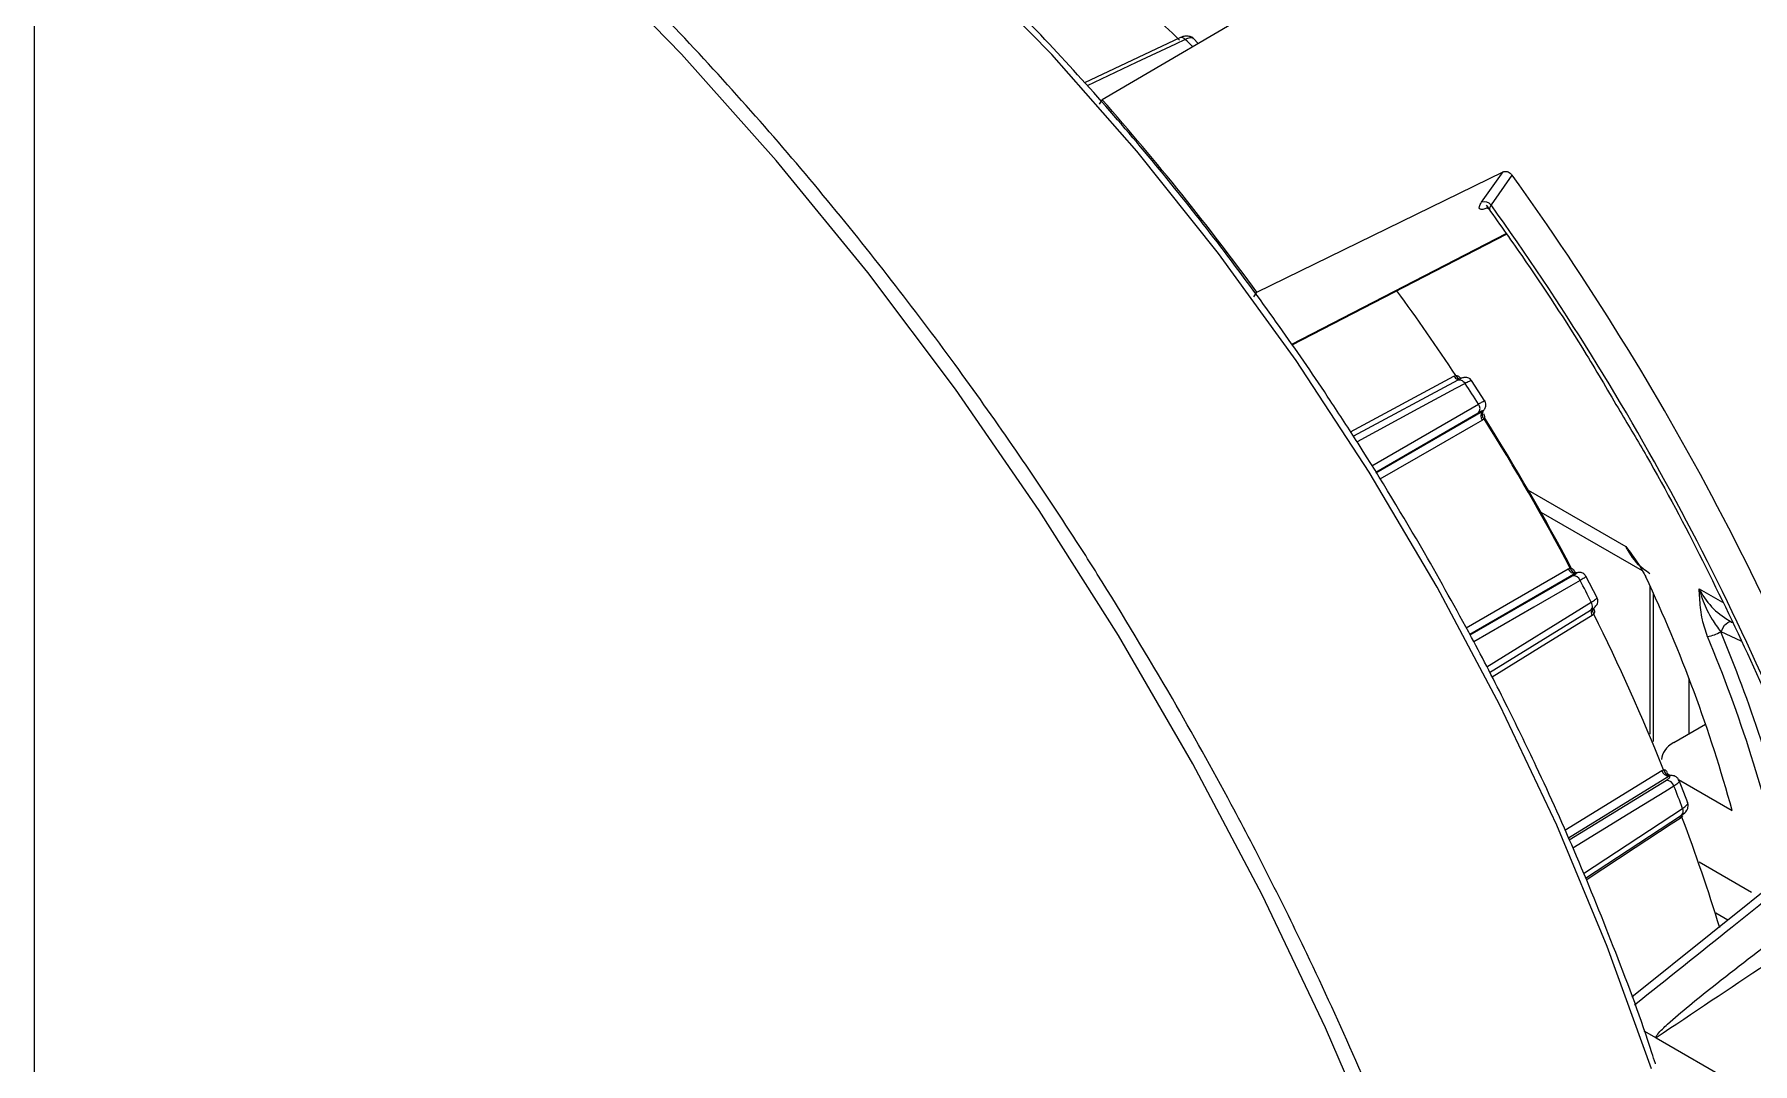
# Model space of a CAD drawing. Extents: x 6 to 134, y 3 to 97.
# Drawn here: x 101.67 to 104.045, y 79.585 to 81.008 of the extents above; entities that cross this region are included whole.
import ezdxf

# ---------------------------------------------------------------- set-up
doc = ezdxf.new("R2010")
doc.units = 0
doc.header["$MEASUREMENT"] = 0
doc.layers.add('OBJECT', color=7, linetype='CONTINUOUS')

msp = doc.modelspace()

# ---------------------------------------------------------------- linework, layer by layer
at = {"layer": 'OBJECT'}
for p, q in [((101.6701, 77.7888), (101.6701, 82.6871)), ((103.4681, 81.1068), (103.1462, 80.9175)), ((103.2536, 81.0032), (103.1216, 80.9408)), ((103.2789, 80.9955), (103.2724, 81.0021)), ((103.1462, 80.9175), (103.1419, 80.9113)), ((103.36, 80.6515), (103.7003, 80.8179)), ((103.6707, 80.7759), (103.7003, 80.8179)), ((103.7126, 80.8134), (103.6837, 80.7722)), ((103.4081, 80.5796), (103.7045, 80.7328)), ((103.4088, 80.5786), (103.7052, 80.7318)), ((103.3557, 80.6453), (103.36, 80.6515)), ((103.4896, 80.4585), (103.6324, 80.5355)), ((103.6377, 80.53), (103.4936, 80.4524)), ((103.6324, 80.5355), (103.6351, 80.5366)), ((103.6753, 80.5009), (103.6568, 80.5295)), ((103.5187, 80.4117), (103.6662, 80.497)), ((103.6661, 80.4845), (103.5243, 80.4025)), ((103.5246, 80.402), (103.6718, 80.487)), ((103.674, 80.4764), (103.6717, 80.4747)), ((103.6718, 80.487), (103.6728, 80.4878)), ((103.6728, 80.4878), (103.6732, 80.4882)), ((103.7352, 80.378), (103.8699, 80.3002)), ((103.7525, 80.3477), (103.8925, 80.2669)), ((103.6493, 80.1878), (103.7903, 80.2691)), ((103.8011, 80.263), (103.6544, 80.1785)), ((103.6547, 80.1779), (103.7961, 80.2594)), ((103.7903, 80.2691), (103.793, 80.2703)), ((103.7991, 80.2658), (103.7995, 80.2649)), ((103.8022, 80.2636), (103.8011, 80.263)), ((103.8027, 80.2637), (103.8022, 80.2636)), ((103.8022, 80.2636), (103.8023, 80.2636)), ((103.8303, 80.2289), (103.8148, 80.2592)), ((103.9033, 80.2458), (103.9033, 80.0409)), ((103.9077, 80.2362), (103.9077, 80.0304)), ((103.9713, 80.2417), (104.0036, 80.223)), ((103.6777, 80.1338), (103.8223, 80.2231)), ((103.6817, 80.126), (103.8213, 80.2121)), ((103.8257, 80.2065), (103.8233, 80.2047)), ((104.0107, 80.1986), (104.0171, 80.1949)), ((104.0017, 80.1819), (104.0012, 80.1821)), ((104.0294, 80.1694), (104.0017, 80.1819)), ((103.9571, 80.1182), (103.9571, 80.0411)), ((103.9364, 80.0291), (103.9803, 80.0544)), ((103.7857, 79.908), (103.9196, 79.9904)), ((103.9301, 79.9825), (103.7908, 79.8968)), ((103.7918, 79.8945), (103.926, 79.977)), ((103.9196, 79.9904), (103.9222, 79.9916)), ((103.9311, 79.9831), (103.9301, 79.9825)), ((103.9427, 79.9781), (104.0169, 79.9353)), ((103.9556, 79.9457), (103.9436, 79.9768)), ((103.8116, 79.8483), (103.9485, 79.938)), ((103.8142, 79.8417), (103.947, 79.9287)), ((103.9476, 79.9261), (103.9452, 79.9243)), ((104.1436, 79.8901), (103.8782, 79.6774)), ((104.0436, 79.8219), (103.9713, 79.8636)), ((104.0109, 79.7838), (103.9946, 79.7932)), ((103.8951, 79.6306), (103.9119, 79.6209)), ((103.9119, 79.6209), (104.0202, 79.5584)), ((103.9111, 79.5852), (103.9109, 79.5858))]:
    msp.add_line(p, q, dxfattribs=at)
at = {"layer": 'OBJECT', "flags": 128}
for points in [[(103.7229, 78.889), (103.6692, 79.0754), (103.6064, 79.2625), (103.5349, 79.4493), (103.455, 79.635), (103.3671, 79.8188), (103.2715, 79.9997), (103.1687, 80.177), (103.0591, 80.3498), (102.9434, 80.5173), (102.822, 80.6788), (102.6955, 80.8334), (102.5645, 80.9805), (102.4295, 81.1194), (102.2913, 81.2495), (102.1505, 81.37), (102.0076, 81.4806), (101.8634, 81.5806)], [(103.9054, 79.5783), (103.8444, 79.747), (103.7744, 79.9149), (103.6959, 80.0809), (103.6093, 80.2439), (103.5153, 80.403), (103.4143, 80.5571), (103.307, 80.7052), (103.1941, 80.8465), (103.0764, 80.9799), (102.9545, 81.1047), (102.8292, 81.2201), (102.7014, 81.3254), (102.5718, 81.4198)], [(103.2611, 81.0009), (103.2475, 80.9945), (103.1931, 80.9688), (103.1252, 80.9367)], [(103.6478, 80.5254), (103.6347, 80.5184), (103.5825, 80.4902), (103.4984, 80.4449)], [(103.6377, 80.53), (103.6382, 80.5302), (103.6395, 80.5306), (103.6409, 80.5305), (103.6424, 80.5301), (103.6439, 80.5294), (103.6453, 80.5283), (103.6466, 80.527), (103.6478, 80.5254)], [(103.6717, 80.4747), (103.6589, 80.4673), (103.6076, 80.4377), (103.5301, 80.3929)], [(103.8069, 80.2532), (103.7941, 80.2458), (103.7428, 80.2163), (103.6598, 80.1685)], [(103.8213, 80.2121), (103.8217, 80.2124), (103.8226, 80.2133), (103.8233, 80.2146), (103.8237, 80.2161), (103.8238, 80.2177), (103.8236, 80.2195), (103.8231, 80.2213), (103.8223, 80.2231)], [(103.8233, 80.2047), (103.8107, 80.1969), (103.7602, 80.1658), (103.6851, 80.1194)], [(104.0017, 80.1819), (104.003, 80.1851), (104.0047, 80.1883), (104.0066, 80.1911), (104.0087, 80.1934), (104.0108, 80.1951), (104.0128, 80.1961), (104.0146, 80.1963), (104.0148, 80.1963)], [(103.9365, 79.969), (103.9238, 79.9612), (103.8733, 79.9301), (103.7969, 79.8831)], [(103.9452, 79.9243), (103.9328, 79.9161), (103.8829, 79.8834), (103.8153, 79.8391)], [(103.9445, 79.9272), (103.9447, 79.926), (103.9452, 79.9243)], [(103.9476, 79.9261), (103.9469, 79.9277), (103.9466, 79.9286)]]:
    msp.add_lwpolyline(points, dxfattribs=at)
at = {"layer": 'OBJECT'}
for centre, radius, start, end in [((101.622, 79.3245), 2.3383, 45.774, 51.0988), ((103.2557, 80.9968), 0.00674, 37.8783, 108.7326), ((101.4513, 79.1643), 2.5785, 45.1075, 45.4222), ((100.3478, 78.4489), 3.7316, 36.1736, 41.4155), ((100.5786, 78.5528), 3.8643, 19.7974, 35.8036), ((103.6748, 80.7657), 0.0109, 36.2447, 112.2773), ((100.6526, 78.5954), 3.7317, 20.3612, 35.685), ((101.1289, 78.874), 3.0075, 33.5596, 36.2736), ((103.6424, 80.5416), 0.0118, 211.6892, 246.6272), ((103.644, 80.5403), 0.00961, 202.7145, 249.6322), ((101.0467, 78.8231), 3.1086, 32.5799, 33.2037), ((103.659, 80.4908), 0.00946, 318.7119, 40.9158), ((103.6788, 80.4808), 0.00942, 138.5962, 220.4847), ((103.6797, 80.4828), 0.00856, 144.4366, 228.0116), ((101.0736, 78.8376), 3.0738, 27.7815, 32.2185), ((101.0898, 78.847), 3.0564, 27.7597, 32.2404), ((103.7992, 80.2723), 0.00942, 199.5126, 281.4107), ((103.8014, 80.2721), 0.00856, 191.9856, 275.5702), ((103.798, 80.2501), 0.00946, 19.0815, 101.295), ((102.1024, 79.4107), 1.9851, 15.3225, 25.2672), ((101.0474, 78.8216), 3.1087, 26.7963, 27.4201), ((103.8334, 80.2102), 0.0114, 171.7875, 208.7622), ((103.8333, 80.2123), 0.00955, 169.5015, 217.3745), ((101.1562, 78.8784), 2.9816, 21.9229, 26.4509), ((103.9698, 80.2396), 0.0655, 281.6285, 298.6681), ((102.1438, 79.4078), 1.993, 12.5723, 22.6547), ((102.1254, 79.4002), 2.0323, 13.7007, 22.6286), ((103.9302, 79.9935), 0.011, 196.4547, 269.3941), ((103.9322, 79.9932), 0.0101, 189.0382, 263.8164), ((103.9258, 79.9659), 0.0111, 16.0432, 89.3231), ((101.2155, 78.8955), 2.9251, 20.8809, 21.5305), ((103.9416, 79.9343), 0.00775, 313.4249, 28.4274), ((101.3651, 78.9595), 2.7575, 17.1595, 20.5206)]:
    msp.add_arc(centre, radius, start, end, dxfattribs=at)
msp.add_ellipse((103.9795, 80.005), major_axis=(0.06, -0.0009), ratio=0.567125, start_param=2.382074, end_param=3.150019, dxfattribs=at)
for points, knots in [([(103.2432, 80.0901), (103.2091, 80.1478), (103.1614, 80.2285), (103.0867, 80.3445), (103.0217, 80.4416), (102.9413, 80.5546), (102.8542, 80.6701), (102.7602, 80.7873), (102.6604, 80.9037), (102.5557, 81.018), (102.4467, 81.1288), (102.3341, 81.2352), (102.2184, 81.3363), (102.1003, 81.4313), (101.9906, 81.513), (101.9201, 81.5595), (101.89, 81.5793)], [0, 0, 0, 0, 0.093701, 0.131201, 0.193452, 0.257919, 0.32692, 0.398768, 0.472782, 0.548419, 0.625296, 0.70313, 0.781713, 0.860888, 0.940536, 1, 1, 1, 1]), ([(103.4614, 80.5018), (103.4614, 80.5019), (103.4401, 80.5346), (103.395, 80.5995), (103.3235, 80.6978), (103.2457, 80.7974), (103.1617, 80.8976), (103.0725, 80.9964), (102.979, 81.0922), (102.8819, 81.1839), (102.7818, 81.2705), (102.6817, 81.3501), (102.6146, 81.397), (102.5821, 81.4197)], [0, 0, 0, 0, 0.000072, 0.086359, 0.175628, 0.27109, 0.3704, 0.472608, 0.57696, 0.682925, 0.790114, 0.898244, 1, 1, 1, 1]), ([(103.2726, 81.0017), (103.2725, 81.0018), (103.2714, 81.0035), (103.2677, 81.0051), (103.2627, 81.0058), (103.258, 81.0051), (103.2549, 81.0036), (103.2536, 81.0029)], [0, 0, 0, 0, 0.027663, 0.284806, 0.511608, 0.780319, 1, 1, 1, 1]), ([(103.2724, 81.0015), (103.2722, 81.0019), (103.2713, 81.0033), (103.2675, 81.0034), (103.2632, 81.0018), (103.2611, 81.0009)], [0, 0, 0, 0, 0.139052, 0.569522, 1, 1, 1, 1]), ([(103.7003, 80.8179), (103.7011, 80.8182), (103.7028, 80.8188), (103.7059, 80.8184), (103.7089, 80.8171), (103.7112, 80.8153), (103.7123, 80.8139), (103.7126, 80.8134)], [0, 0, 0, 0, 0.21974, 0.439443, 0.659967, 0.880761, 1, 1, 1, 1]), ([(103.6782, 80.7678), (103.6761, 80.767), (103.6714, 80.7653), (103.6677, 80.7662), (103.6668, 80.7695), (103.6694, 80.7738), (103.6707, 80.7759)], [0, 0, 0, 0, 0.211487, 0.474314, 0.737155, 1, 1, 1, 1]), ([(103.677, 80.7681), (103.6769, 80.7681), (103.6768, 80.7681), (103.6787, 80.7679), (103.6813, 80.7664), (103.6818, 80.7651), (103.6818, 80.7651)], [0, 0, 0, 0, 0.192542, 0.543008, 0.976598, 1, 1, 1, 1]), ([(103.677, 80.7719), (103.6934, 80.7487), (103.7411, 80.6814), (103.8037, 80.5866), (103.8467, 80.513), (103.8621, 80.4866)], [0, 0, 0, 0, 0.251862, 0.731357, 1, 1, 1, 1]), ([(103.6837, 80.7722), (103.6827, 80.7705), (103.681, 80.7673), (103.6817, 80.7658), (103.6821, 80.7652)], [0, 0, 0, 0, 0.540424, 1, 1, 1, 1]), ([(103.6351, 80.5366), (103.6352, 80.5366), (103.6361, 80.5367), (103.6379, 80.5361), (103.6401, 80.5344), (103.6415, 80.5327), (103.6421, 80.5319)], [0, 0, 0, 0, 0.044972, 0.314009, 0.658354, 1, 1, 1, 1]), ([(103.6569, 80.529), (103.6566, 80.5296), (103.6557, 80.5311), (103.6533, 80.5327), (103.6505, 80.5336), (103.648, 80.5338), (103.6459, 80.5335), (103.6438, 80.5329), (103.6414, 80.532), (103.6389, 80.5306), (103.6375, 80.5298)], [0, 0, 0, 0, 0.069586, 0.199426, 0.307342, 0.40424, 0.495686, 0.595034, 0.786722, 1, 1, 1, 1]), ([(103.6567, 80.5289), (103.6567, 80.529), (103.6567, 80.5296), (103.6538, 80.5285), (103.6498, 80.5264), (103.6478, 80.5254)], [0, 0, 0, 0, 0.187961, 0.593977, 1, 1, 1, 1]), ([(103.5918, 80.2914), (103.5616, 80.3422), (103.5195, 80.4134), (103.4743, 80.4822), (103.4614, 80.5018)], [0, 0, 0, 0, 0.715309, 1, 1, 1, 1]), ([(103.6662, 80.497), (103.6668, 80.4973), (103.6695, 80.4989), (103.673, 80.5007), (103.6752, 80.5016), (103.6749, 80.5012), (103.6749, 80.5011)], [0, 0, 0, 0, 0.119555, 0.525136, 0.930713, 1, 1, 1, 1]), ([(103.6732, 80.4882), (103.6735, 80.4885), (103.674, 80.4889), (103.6752, 80.4905), (103.6763, 80.4928), (103.6768, 80.4958), (103.6764, 80.4988), (103.6754, 80.5005), (103.6749, 80.5012)], [0, 0, 0, 0, 0.128469, 0.266029, 0.431724, 0.626169, 0.848552, 1, 1, 1, 1]), ([(103.6718, 80.487), (103.6719, 80.4872), (103.6722, 80.4877), (103.6708, 80.4871), (103.6683, 80.4858), (103.6665, 80.4848), (103.6661, 80.4845)], [0, 0, 0, 0, 0.256507, 0.580502, 0.904496, 1, 1, 1, 1]), ([(103.6727, 80.4847), (103.6727, 80.4847), (103.6727, 80.4847), (103.6722, 80.486), (103.6729, 80.4879), (103.6729, 80.4878), (103.6728, 80.4878)], [0, 0, 0, 0, 0.110031, 0.361527, 0.749544, 1, 1, 1, 1]), ([(103.6731, 80.4839), (103.6736, 80.4831), (103.6745, 80.4813), (103.6749, 80.4789), (103.6746, 80.4772), (103.6741, 80.4765), (103.674, 80.4764)], [0, 0, 0, 0, 0.341646, 0.685991, 0.955028, 1, 1, 1, 1]), ([(103.8621, 80.4866), (103.8744, 80.4661), (103.9149, 80.3987), (103.9769, 80.2808), (104.0476, 80.1341), (104.104, 80.0029), (104.1345, 79.9209), (104.1465, 79.8886)], [0, 0, 0, 0, 0.107597, 0.352218, 0.596827, 0.841414, 1, 1, 1, 1]), ([(103.9108, 79.5854), (103.9092, 79.5903), (103.8932, 79.6415), (103.8572, 79.7373), (103.804, 79.8694), (103.7524, 79.9842), (103.7034, 80.0849), (103.6525, 80.1838), (103.6137, 80.2525), (103.5918, 80.2914)], [0, 0, 0, 0, 0.020567, 0.214001, 0.400114, 0.574717, 0.698893, 0.829671, 1, 1, 1, 1]), ([(103.8699, 80.3002), (103.87, 80.3001), (103.8759, 80.292), (103.8862, 80.2787), (103.8943, 80.264), (103.8976, 80.258)], [0, 0, 0, 0, 0.008029, 0.602009, 1, 1, 1, 1]), ([(103.9033, 80.2625), (103.9, 80.2647), (103.8876, 80.2727), (103.8772, 80.2874), (103.8707, 80.2988), (103.8699, 80.3002)], [0, 0, 0, 0, 0.234758, 0.902364, 1, 1, 1, 1]), ([(104.9256, 80.2989), (104.6895, 80.1409), (104.3516, 79.9149), (104.0136, 79.6889), (103.9119, 79.6209)], [0, 0, 0, 0, 0.699038, 1, 1, 1, 1]), ([(103.793, 80.2703), (103.7931, 80.2703), (103.794, 80.2704), (103.7956, 80.2699), (103.7975, 80.2683), (103.7986, 80.2666), (103.7991, 80.2658)], [0, 0, 0, 0, 0.044972, 0.314009, 0.658354, 1, 1, 1, 1]), ([(103.7961, 80.2594), (103.7974, 80.2602), (103.8, 80.2617), (103.8017, 80.263), (103.8016, 80.2632), (103.8011, 80.2631), (103.8011, 80.263)], [0, 0, 0, 0, 0.324211, 0.648421, 0.97265, 1, 1, 1, 1]), ([(103.8023, 80.2636), (103.8021, 80.2636), (103.8014, 80.2637), (103.7997, 80.2646), (103.7993, 80.2653), (103.7994, 80.2651), (103.7994, 80.2651)], [0, 0, 0, 0, 0.293017, 0.727391, 0.988836, 1, 1, 1, 1]), ([(103.8149, 80.2588), (103.8143, 80.2598), (103.8132, 80.2616), (103.8106, 80.2633), (103.8082, 80.2641), (103.806, 80.2643), (103.8043, 80.2641), (103.8033, 80.2639), (103.8029, 80.2638), (103.8027, 80.2637)], [0, 0, 0, 0, 0.216166, 0.410285, 0.573173, 0.714214, 0.834584, 0.945026, 1, 1, 1, 1]), ([(103.8147, 80.2586), (103.8148, 80.2586), (103.8151, 80.2585), (103.8127, 80.2567), (103.8088, 80.2544), (103.8069, 80.2532)], [0, 0, 0, 0, 0.1887176, 0.5943552, 1, 1, 1, 1]), ([(103.983, 80.1754), (103.9803, 80.1833), (103.9745, 80.2007), (103.9726, 80.2215), (103.9716, 80.2354), (103.9713, 80.2406), (103.9713, 80.2416), (103.9713, 80.2417)], [0, 0, 0, 0, 0.3419422, 0.7533488, 0.952559, 0.9952322, 1, 1, 1, 1]), ([(103.9713, 80.2417), (103.9717, 80.2409), (103.9771, 80.2308), (103.9902, 80.2121), (104.0075, 80.2012), (104.0162, 80.1957)], [0, 0, 0, 0, 0.0401667, 0.5157719, 1, 1, 1, 1]), ([(103.9713, 80.2417), (103.9713, 80.2416), (103.9715, 80.2407), (103.9732, 80.2349), (103.9782, 80.2203), (103.9872, 80.2011), (103.997, 80.1878), (104.0012, 80.1821)], [0, 0, 0, 0, 0.005407, 0.039593, 0.265064, 0.687704, 1, 1, 1, 1]), ([(103.8212, 80.2121), (103.8214, 80.2122), (103.8239, 80.2136), (103.826, 80.2151), (103.8285, 80.2175), (103.8303, 80.22), (103.8313, 80.223), (103.8314, 80.2263), (103.8305, 80.2283), (103.8301, 80.2292)], [0, 0, 0, 0, 0.028886, 0.367489, 0.527993, 0.637251, 0.755488, 0.889451, 1, 1, 1, 1]), ([(103.8223, 80.2231), (103.8229, 80.2235), (103.8256, 80.2251), (103.8288, 80.2274), (103.8307, 80.2291), (103.83, 80.2291), (103.8299, 80.2292)], [0, 0, 0, 0, 0.119664, 0.525614, 0.931561, 1, 1, 1, 1]), ([(103.8251, 80.215), (103.8255, 80.214), (103.8263, 80.212), (103.8267, 80.2092), (103.8262, 80.2074), (103.8257, 80.2066), (103.8257, 80.2065)], [0, 0, 0, 0, 0.341646, 0.685991, 0.955028, 1, 1, 1, 1]), ([(103.7327, 78.9193), (103.7298, 78.9308), (103.7133, 78.9962), (103.6765, 79.116), (103.6224, 79.2772), (103.5624, 79.4352), (103.4982, 79.5886), (103.4363, 79.7236), (103.3782, 79.8415), (103.3171, 79.9594), (103.2707, 80.0414), (103.2432, 80.0901)], [0, 0, 0, 0, 0.029452, 0.16668, 0.302733, 0.436694, 0.566311, 0.692657, 0.782437, 0.870864, 1, 1, 1, 1]), ([(103.9222, 79.9916), (103.9223, 79.9916), (103.9231, 79.9917), (103.9246, 79.9913), (103.9261, 79.9898), (103.9269, 79.9882), (103.9273, 79.9875)], [0, 0, 0, 0, 0.044972, 0.314009, 0.658354, 1, 1, 1, 1]), ([(103.926, 79.977), (103.9272, 79.9778), (103.9298, 79.9795), (103.9312, 79.9814), (103.9308, 79.9822), (103.9301, 79.9824), (103.9301, 79.9825)], [0, 0, 0, 0, 0.324211, 0.648421, 0.97265, 1, 1, 1, 1]), ([(103.9324, 79.9835), (103.9324, 79.9835), (103.9322, 79.9835), (103.9303, 79.9839), (103.9284, 79.9853), (103.9275, 79.9868), (103.9275, 79.9869), (103.9275, 79.9869)], [0, 0, 0, 0, 0.049204, 0.318318, 0.713504, 0.962679, 1, 1, 1, 1]), ([(103.9325, 79.9835), (103.9321, 79.9835), (103.9317, 79.9834), (103.9312, 79.9832), (103.9311, 79.9831)], [0, 0, 0, 0, 0.851513, 1, 1, 1, 1]), ([(103.9436, 79.9764), (103.9432, 79.9773), (103.9423, 79.9793), (103.9397, 79.9816), (103.9367, 79.983), (103.9343, 79.9835), (103.9329, 79.9835), (103.9325, 79.9834)], [0, 0, 0, 0, 0.1875628, 0.4295198, 0.6512586, 0.8830693, 1, 1, 1, 1]), ([(103.9433, 79.9762), (103.9435, 79.976), (103.9442, 79.9753), (103.942, 79.9728), (103.9383, 79.9702), (103.9365, 79.969)], [0, 0, 0, 0, 0.174933, 0.587463, 1, 1, 1, 1]), ([(103.9469, 79.9287), (103.9471, 79.9288), (103.9504, 79.9307), (103.9534, 79.9335), (103.956, 79.9389), (103.9565, 79.9429), (103.9557, 79.9451), (103.9553, 79.946)], [0, 0, 0, 0, 0.033773, 0.505203, 0.697754, 0.882922, 1, 1, 1, 1]), ([(103.9483, 79.928), (103.9482, 79.9275), (103.9481, 79.9268), (103.9477, 79.9262), (103.9476, 79.9261)], [0, 0, 0, 0, 0.801469, 1, 1, 1, 1]), ([(103.9485, 79.938), (103.9491, 79.9384), (103.9517, 79.9402), (103.9547, 79.943), (103.9562, 79.9453), (103.9554, 79.9459), (103.9553, 79.946)], [0, 0, 0, 0, 0.121922, 0.535535, 0.949143, 1, 1, 1, 1]), ([(104.1634, 79.8911), (104.1146, 79.8521), (104.021, 79.7771), (103.9272, 79.7022), (103.8822, 79.6663)], [0, 0, 0, 0, 0.520894, 1, 1, 1, 1]), ([(103.9119, 79.6209), (103.9118, 79.621), (103.9116, 79.6212), (103.9114, 79.6217), (103.9119, 79.6235), (103.9169, 79.6298), (103.9417, 79.6531), (104.0333, 79.7268), (104.1237, 79.7941), (104.1921, 79.845)], [0, 0, 0, 0, 0.000975, 0.0023077, 0.0058259, 0.0200938, 0.0766582, 0.3023298, 1, 1, 1, 1])]:
    msp.add_open_spline(points, degree=3, knots=knots, dxfattribs=at)

doc.saveas('drawing.dxf')
